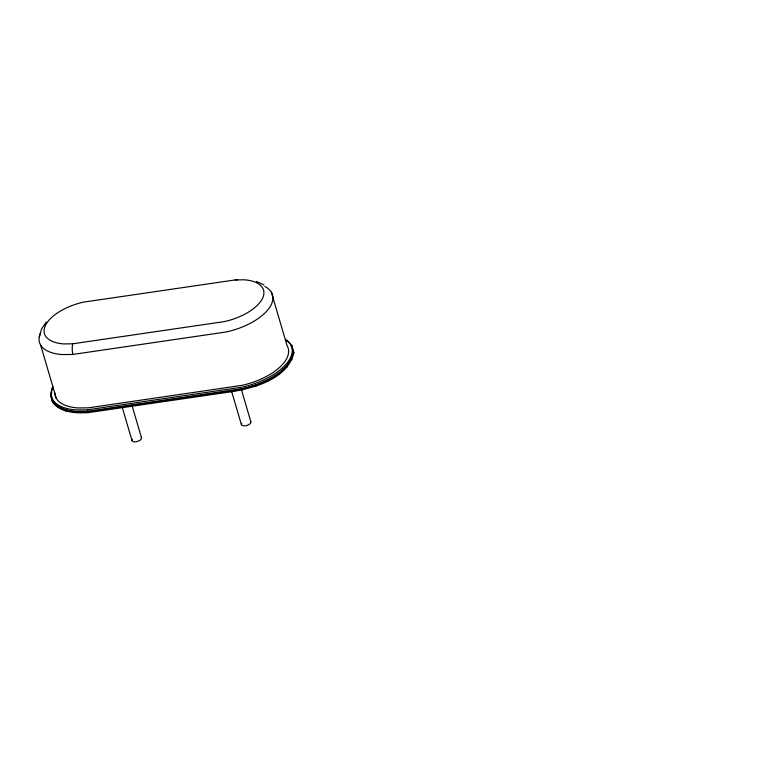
<?xml version="1.0" encoding="UTF-8"?>
<svg xmlns="http://www.w3.org/2000/svg" width="781" height="781" viewBox="0 0 781 781"><rect width="100%" height="100%" fill="white"/><g stroke="black" fill="none" stroke-linecap="round" stroke-linejoin="round"><path stroke-width="1.17" d="M285.582 339.344A51.653 24.65 -16.4 0 1 242.178 387.161L87.521 409.82L87.97 411.353M39.353 336.855L41.461 329.113L46.235 322.094M287.047 341.317L286.793 340.487L291.869 345.602L293.841 352.748C287.867 378.033 256.695 387.356 234.115 391.34L87.98 412.671C75.737 413.188 60.898 412.915 52.678 402.352L50.706 395.206L52.454 388.108L52.698 388.948M52.678 402.352L50.95 396.035L51.829 392.492M234.115 391.34L233.87 390.5C256.451 386.527 287.613 377.203 293.597 351.919L293.841 352.748M235.315 279.91L83.508 302.13A40.671 19.408 -16.4 0 0 45.415 325.452A40.671 19.408 -16.4 0 0 63.73 343.913L72.662 343.806L224.479 321.577A40.671 19.408 -16.4 0 0 262.562 298.264A40.671 19.408 -16.4 0 0 244.248 279.803L235.315 279.91A11.344 3.983 85.4 0 1 237.307 280.057M40.641 332.823A47.914 22.864 -16.4 0 0 62.216 354.564L72.779 354.447L226.47 331.935A47.914 22.864 -16.4 0 0 267.522 310.233A47.914 22.864 -16.4 0 0 264.896 286.5M52.434 401.522C60.654 412.085 75.493 412.348 87.736 411.831L242.471 389.25M87.521 409.82L76.108 409.947A51.653 24.65 -16.4 0 1 52.854 386.507M256.373 281.472L264.017 284.899M291.869 345.602L292.114 346.432M291.85 359.006L292.094 359.836M271.358 292.24L287.066 345.622A47.914 22.864 -16.4 0 1 242.178 385.316L88.487 407.828L77.934 407.946A47.914 22.864 -16.4 0 1 54.758 392.667M286.744 366.387L286.998 367.216M278.651 373.552L278.895 374.382M268.098 380.005L268.342 380.845M255.807 385.326L256.051 386.165M242.627 389.143L242.871 389.973M241.622 390.373L250.896 421.877M231.762 391.877L241.378 424.542M131.911 405.173L141.527 437.848M122.392 407.838L131.999 440.513M87.736 411.831L88.087 412.651M76.128 411.968L76.372 412.807M65.584 410.201L65.829 411.031M40.622 345.036L56.33 398.427M57.501 406.637L57.755 407.467M50.706 395.206L50.95 396.035M72.77 354.447A11.344 3.983 85.4 0 1 72.672 343.816M291.147 345.768A51.81 24.719 -16.4 0 1 242.608 388.684L87.902 411.353L76.46 411.48A51.81 24.719 -16.4 0 1 51.409 394.952M141.224 437.292A4.95 2.363 -16.4 0 1 136.675 441.636A4.95 2.363 -16.4 0 1 132.37 439.176M250.594 421.33A4.95 2.363 -16.4 0 1 246.044 425.665A4.95 2.363 -16.4 0 1 241.749 423.214"/></g></svg>
